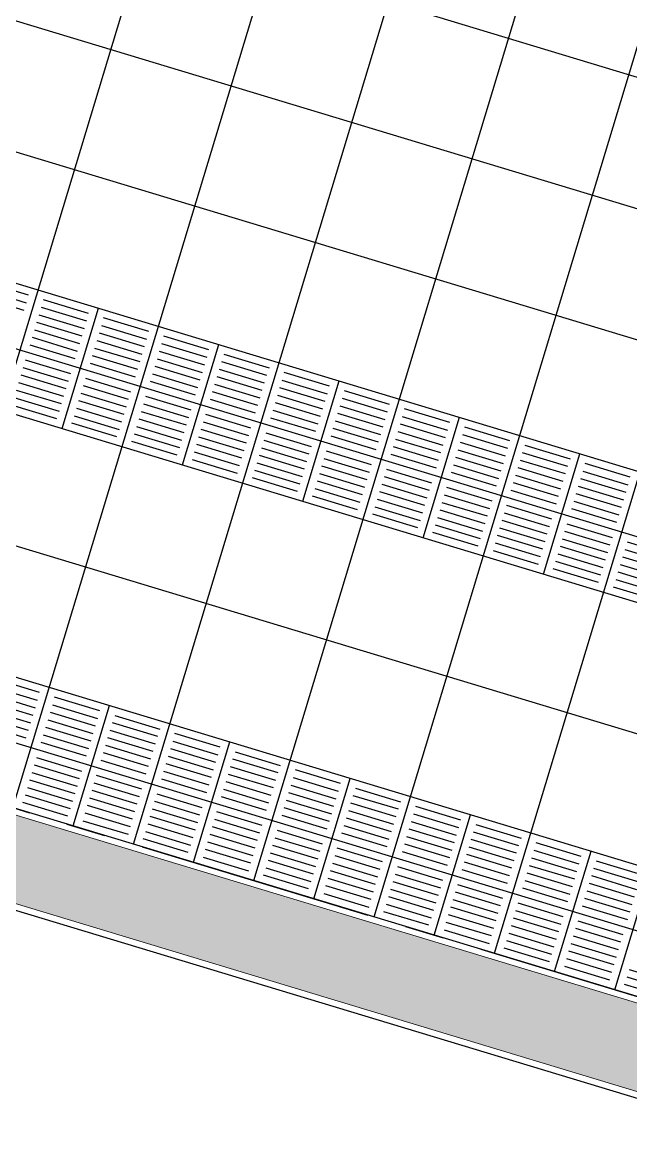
# Model space of a CAD drawing. Header units: inches. Extents: x -309 to 190, y -1585 to -1350.
# Drawn here: x -201.389 to -199.453, y -1377.173 to -1373.643 of the extents above; entities that cross this region are included whole.
import ezdxf

# ---------------------------------------------------------------- set-up
doc = ezdxf.new("R2010")
doc.units = ezdxf.units.IN
doc.header["$MEASUREMENT"] = 0
doc.linetypes.add('CENTER2', pattern=[1.125, 0.75, -0.125, 0.125, -0.125])
doc.linetypes.add('HIDDEN', pattern=[0.375, 0.25, -0.125])
for name, color, linetype in [('CIEGOS', 9, 'CONTINUOUS'), ('DET', 9, 'CONTINUOUS'), ('lm', 9, 'HIDDEN'), ('NO VIDENTES', 9, 'CONTINUOUS'), ('REVOQUE', 9, 'CONTINUOUS')]:
    doc.layers.add(name, color=color, linetype=linetype)
doc.layers.add('MURO 27', color=9, linetype='CONTINUOUS', lineweight=9)

msp = doc.modelspace()

# ---------------------------------------------------------------- hatches: boundary and pattern name
at = {"layer": 'MURO 27'}
h = msp.add_hatch(color=256, dxfattribs=at)
h.paths.add_polyline_path([(-206.8918, -1375.3082), (-211.4118, -1375.3082), (-211.4118, -1375.5782), (-208.6918, -1375.5782), (-208.6918, -1379.1682), (-208.4218, -1379.1682), (-208.4218, -1375.5782), (-206.8918, -1375.5782)])
h.paths.add_polyline_path([(-204.0482, -1375.6497), (-204.3067, -1375.5715), (-204.5294, -1376.3082), (-206.1218, -1376.3082), (-206.1218, -1375.3082), (-206.6218, -1375.3082), (-206.6218, -1375.5782), (-206.3918, -1375.5782), (-206.3918, -1376.3082), (-206.6218, -1376.3082), (-206.6218, -1375.9682), (-206.8918, -1375.9682), (-206.8918, -1378.8982), (-207.5818, -1378.8982), (-207.5818, -1379.1682), (-206.8918, -1379.1682), (-206.8918, -1378.9882), (-206.6218, -1378.9882), (-206.6218, -1376.5782), (-204.329, -1376.5782)])
h.paths.add_polyline_path([(-203.7499, -1375.4578), (-203.8281, -1375.7163), (-192.2851, -1379.2072), (-192.2851, -1379.1382), (-192.2261, -1378.943)])
h.paths.add_polyline_path([(-191.707, -1379.0999), (-191.7851, -1379.3584), (-184.6557, -1381.5145), (-184.5775, -1381.2561)])
h.paths.add_polyline_path([(-184.2118, -1381.8667), (-184.4818, -1381.8667), (-184.4818, -1383.6882), (-184.2118, -1383.6882)])
h.paths.add_polyline_path([(-184.2118, -1383.8882), (-184.4818, -1383.8882), (-184.4818, -1389.5882), (-184.2118, -1389.5882)])
h.paths.add_polyline_path([(-184.2118, -1389.7882), (-184.4818, -1389.7882), (-184.4818, -1395.4882), (-184.2118, -1395.4882)])
h.paths.add_polyline_path([(-184.2118, -1395.6882), (-184.4818, -1395.6882), (-184.4818, -1398.7382), (-184.2118, -1398.7382)])
h.paths.add_polyline_path([(-184.2118, -1399.9782), (-184.4818, -1399.9782), (-184.4818, -1401.2382), (-184.2118, -1401.2382)])
h.paths.add_polyline_path([(-184.2118, -1413.5382), (-184.4818, -1413.5382), (-184.4818, -1419.1182), (-184.2118, -1419.1182)])
h.paths.add_polyline_path([(-184.2118, -1410.6582), (-184.4818, -1410.6582), (-184.4818, -1410.8982), (-184.2118, -1410.8982)])
h.paths.add_polyline_path([(-199.2985, -1419.1182), (-206.0818, -1419.1182), (-206.0818, -1419.3882), (-199.2985, -1419.3882)])
h.paths.add_polyline_path([(-207.1218, -1419.1182), (-234.1018, -1419.1182), (-234.1018, -1419.3882), (-207.1218, -1419.3882)])
h.paths.add_polyline_path([(-192.0152, -1419.1182), (-198.7985, -1419.1182), (-198.7985, -1419.3882), (-192.0152, -1419.3882)])
h.paths.add_polyline_path([(-184.7118, -1419.1182), (-191.5152, -1419.1182), (-191.5152, -1419.3882), (-184.7118, -1419.3882)])
h.paths.add_polyline_path([(-234.3318, -1413.5382), (-234.6018, -1413.5382), (-234.6018, -1419.1182), (-234.3318, -1419.1182)])
h.paths.add_polyline_path([(-234.3318, -1407.6382), (-234.6018, -1407.6382), (-234.6018, -1413.0382), (-234.3318, -1413.0382)])
h.paths.add_polyline_path([(-234.3318, -1401.7382), (-234.6018, -1401.7382), (-234.6018, -1407.1382), (-234.3318, -1407.1382)])
h.paths.add_polyline_path([(-234.3318, -1398.0282), (-234.6018, -1398.0282), (-234.6018, -1401.2382), (-234.3318, -1401.2382)])
h.paths.add_polyline_path([(-234.3318, -1384.0382), (-234.6018, -1384.0382), (-234.6018, -1389.4382), (-234.3318, -1389.4382)])
h.paths.add_polyline_path([(-234.3318, -1389.9382), (-234.6018, -1389.9382), (-234.6018, -1395.3382), (-234.3318, -1395.3382)])
h.paths.add_polyline_path([(-234.3318, -1379.3782), (-234.6018, -1379.3782), (-234.6018, -1382.0482), (-234.3318, -1382.0482)])
h.paths.add_polyline_path([(-234.3318, -1382.5882), (-234.6018, -1382.5882), (-234.6018, -1383.5382), (-234.3318, -1383.5382)])
h.paths.add_polyline_path([(-206.6218, -1389.9382), (-206.8918, -1389.9382), (-206.8918, -1395.3382), (-206.6218, -1395.3382)])
h.paths.add_polyline_path([(-206.6218, -1384.0382), (-206.8918, -1384.0382), (-206.8918, -1389.4382), (-206.6218, -1389.4382)])
h.paths.add_polyline_path([(-206.6218, -1379.4882), (-206.8918, -1379.4882), (-206.8918, -1383.5382), (-206.6218, -1383.5382)])
h.paths.add_polyline_path([(-206.6218, -1398.0282), (-206.8918, -1398.0282), (-206.8918, -1401.2382), (-206.6218, -1401.2382)])
h.paths.add_polyline_path([(-206.6218, -1401.7382), (-206.8918, -1401.7382), (-206.8918, -1407.1382), (-206.6218, -1407.1382)])
h.paths.add_polyline_path([(-206.6218, -1407.6382), (-206.8918, -1407.6382), (-206.8918, -1407.7482), (-206.6218, -1407.7482)])

# ---------------------------------------------------------------- linework, layer by layer
at = {"layer": 'CIEGOS'}
for points in [[(-204.0052, -1373.6882), (-171.8211, -1383.4215)], [(-204.0644, -1374.0882), (-172.0635, -1383.7661)], [(-204.1827, -1374.8882), (-172.5483, -1384.4553)]]:
    msp.add_lwpolyline(points, dxfattribs=at)
at = {"layer": 'DET'}
for points in [[(-201.801, -1376.0263), (-200.6865, -1372.3412)], [(-201.4182, -1376.1421), (-200.3037, -1372.457)], [(-203.8277, -1372.4882), (-171.094, -1382.3877)], [(-201.0353, -1376.2579), (-199.9208, -1372.5728)], [(-200.6524, -1376.3737), (-199.5379, -1372.6886)], [(-200.2695, -1376.4895), (-199.155, -1372.8043)], [(-203.8883, -1372.8882), (-171.336, -1382.7329)], [(-199.8867, -1376.6053), (-198.7722, -1372.9201)], [(-199.5038, -1376.7211), (-198.3893, -1373.0359)], [(-203.946, -1373.2882), (-171.5788, -1383.0769)], [(-204.0348, -1373.8882), (-171.9423, -1383.5938)], [(-204.1235, -1374.4882), (-172.3059, -1384.1107)], [(-201.2622, -1374.9356), (-201.1464, -1374.5527)], [(-200.8793, -1375.0514), (-200.7635, -1374.6685)], [(-200.4965, -1375.1672), (-200.3807, -1374.7843)], [(-200.1136, -1375.283), (-199.9978, -1374.9001)], [(-199.7307, -1375.3988), (-199.6149, -1375.0159)], [(-204.2123, -1375.0882), (-172.6803, -1384.6243)], [(-201.2267, -1376.2), (-201.1109, -1375.8172)], [(-200.8438, -1376.3158), (-200.7281, -1375.9329)], [(-200.461, -1376.4316), (-200.3452, -1376.0487)], [(-200.0781, -1376.5474), (-199.9623, -1376.1645)], [(-199.6952, -1376.6632), (-199.5794, -1376.2803)]]:
    msp.add_lwpolyline(points, dxfattribs=at)
at = {"layer": 'lm', "linetype": 'CENTER2'}
msp.add_lwpolyline([(-206.3913, -1374.6381), (-171.2368, -1385.2698)], dxfattribs=at)
at = {"layer": 'MURO 27'}
for points in [[(-206.6218, -1375.3082), (-206.1218, -1375.3082), (-206.1218, -1376.3082), (-204.5294, -1376.3082), (-204.2285, -1375.3131), (-184.5775, -1381.2561)], [(-206.6218, -1376.5782), (-204.329, -1376.5782), (-204.0482, -1375.6497), (-184.6557, -1381.5145)]]:
    msp.add_lwpolyline(points, dxfattribs=at)
at = {"layer": 'NO VIDENTES'}
for p, q in [((-201.369, -1374.5115), (-201.5126, -1374.4681)), ((-201.5271, -1374.516), (-201.3835, -1374.5594)), ((-201.5198, -1374.492), (-201.3763, -1374.5355)), ((-201.3284, -1374.5499), (-201.1848, -1374.5934)), ((-201.1776, -1374.5694), (-201.3212, -1374.526)), ((-201.3356, -1374.5739), (-201.1921, -1374.6173)), ((-200.9861, -1374.6273), (-201.1297, -1374.5839)), ((-201.3501, -1374.6217), (-201.2065, -1374.6651)), ((-201.3429, -1374.5978), (-201.1993, -1374.6412)), ((-201.137, -1374.6078), (-200.9934, -1374.6512)), ((-201.3573, -1374.6456), (-201.2138, -1374.6891)), ((-201.1514, -1374.6557), (-201.0079, -1374.6991)), ((-201.1442, -1374.6318), (-201.0006, -1374.6752)), ((-200.7947, -1374.6852), (-200.9383, -1374.6418)), ((-201.3646, -1374.6696), (-201.221, -1374.713)), ((-201.1587, -1374.6796), (-201.0151, -1374.723)), ((-200.9528, -1374.6897), (-200.8092, -1374.7331)), ((-200.9455, -1374.6657), (-200.8019, -1374.7091)), ((-201.3791, -1374.7174), (-201.2355, -1374.7609)), ((-201.1731, -1374.7275), (-201.0296, -1374.7709)), ((-201.1659, -1374.7035), (-201.0223, -1374.747)), ((-200.96, -1374.7136), (-200.8164, -1374.757)), ((-200.6105, -1374.767), (-200.7541, -1374.7236)), ((-200.7469, -1374.6997), (-200.6033, -1374.7431)), ((-201.3863, -1374.7414), (-201.2427, -1374.7848)), ((-200.9745, -1374.7614), (-200.8309, -1374.8049)), ((-200.9672, -1374.7375), (-200.8237, -1374.7809)), ((-200.6177, -1374.791), (-200.7613, -1374.7475)), ((-200.4118, -1374.801), (-200.5554, -1374.7576)), ((-201.4008, -1374.7892), (-201.2572, -1374.8326)), ((-201.3935, -1374.7653), (-201.25, -1374.8087)), ((-201.1876, -1374.7753), (-201.044, -1374.8188)), ((-200.9817, -1374.7854), (-200.8381, -1374.8288)), ((-200.6322, -1374.8388), (-200.7758, -1374.7954)), ((-200.625, -1374.8149), (-200.7686, -1374.7715)), ((-200.5627, -1374.7815), (-200.4191, -1374.8249)), ((-201.408, -1374.8132), (-201.2644, -1374.8566)), ((-201.2021, -1374.8232), (-201.0585, -1374.8666)), ((-201.1949, -1374.7993), (-201.0513, -1374.8427)), ((-200.9962, -1374.8332), (-200.8526, -1374.8766)), ((-200.6395, -1374.8628), (-200.783, -1374.8193)), ((-200.5771, -1374.8294), (-200.4335, -1374.8728)), ((-200.5699, -1374.8054), (-200.4263, -1374.8489)), ((-200.2204, -1374.8589), (-200.364, -1374.8155)), ((-201.2789, -1374.9044), (-201.4225, -1374.861)), ((-201.4152, -1374.8371), (-201.2717, -1374.8805)), ((-201.2093, -1374.8471), (-201.0658, -1374.8905)), ((-201.0034, -1374.8572), (-200.8598, -1374.9006)), ((-200.6467, -1374.8867), (-200.7903, -1374.8433)), ((-200.5844, -1374.8533), (-200.4408, -1374.8967)), ((-200.3785, -1374.8633), (-200.2349, -1374.9068)), ((-200.3712, -1374.8394), (-200.2276, -1374.8828)), ((-201.2238, -1374.895), (-201.0802, -1374.9384)), ((-201.2166, -1374.8711), (-201.073, -1374.9145)), ((-201.0107, -1374.8811), (-200.8671, -1374.9245)), ((-200.6612, -1374.9345), (-200.8047, -1374.8911)), ((-200.5988, -1374.9012), (-200.4553, -1374.9446)), ((-200.5916, -1374.8772), (-200.448, -1374.9207)), ((-200.3857, -1374.8873), (-200.2421, -1374.9307)), ((-200.1798, -1374.8973), (-200.0362, -1374.9407)), ((-200.029, -1374.9168), (-200.1725, -1374.8734)), ((-201.0875, -1374.9623), (-201.231, -1374.9189)), ((-201.0251, -1374.9289), (-200.8816, -1374.9724)), ((-201.0179, -1374.905), (-200.8743, -1374.9484)), ((-200.6756, -1374.9824), (-200.8192, -1374.939)), ((-200.6684, -1374.9585), (-200.812, -1374.9151)), ((-200.4002, -1374.9351), (-200.2566, -1374.9785)), ((-200.3929, -1374.9112), (-200.2494, -1374.9546)), ((-200.187, -1374.9212), (-200.0434, -1374.9647)), ((-199.8375, -1374.9747), (-199.9811, -1374.9313)), ((-201.0324, -1374.9529), (-200.8888, -1374.9963)), ((-200.6829, -1375.0063), (-200.8265, -1374.9629)), ((-200.6205, -1374.9729), (-200.477, -1375.0164)), ((-200.6133, -1374.949), (-200.4697, -1374.9924)), ((-200.4074, -1374.9591), (-200.2638, -1375.0025)), ((-200.2015, -1374.9691), (-200.0579, -1375.0125)), ((-200.1943, -1374.9452), (-200.0507, -1374.9886)), ((-199.9883, -1374.9552), (-199.8448, -1374.9986)), ((-200.896, -1375.0202), (-201.0396, -1374.9768)), ((-200.6901, -1375.0303), (-200.8337, -1374.9868)), ((-200.6278, -1374.9969), (-200.4842, -1375.0403)), ((-200.4219, -1375.0069), (-200.2783, -1375.0503)), ((-200.2087, -1374.993), (-200.0652, -1375.0364)), ((-200.0028, -1375.0031), (-199.8592, -1375.0465)), ((-199.9956, -1374.9791), (-199.852, -1375.0226)), ((-199.7897, -1374.9892), (-199.6461, -1375.0326)), ((-200.8482, -1375.0347), (-200.7046, -1375.0781)), ((-200.6974, -1375.0542), (-200.8409, -1375.0108)), ((-200.6423, -1375.0447), (-200.4987, -1375.0882)), ((-200.635, -1375.0208), (-200.4914, -1375.0642)), ((-200.4291, -1375.0308), (-200.2855, -1375.0743)), ((-200.216, -1375.017), (-200.0724, -1375.0604)), ((-200.0101, -1375.027), (-199.8665, -1375.0704)), ((-199.6606, -1375.0804), (-199.8041, -1375.037)), ((-199.6533, -1375.0565), (-199.7969, -1375.0131)), ((-200.6495, -1375.0687), (-200.5059, -1375.1121)), ((-200.4436, -1375.0787), (-200.3, -1375.1221)), ((-200.4363, -1375.0548), (-200.2928, -1375.0982)), ((-200.2304, -1375.0648), (-200.0869, -1375.1082)), ((-200.0245, -1375.0748), (-199.881, -1375.1183)), ((-200.0173, -1375.0509), (-199.8737, -1375.0943)), ((-199.6678, -1375.1044), (-199.8114, -1375.061)), ((-199.6055, -1375.071), (-199.4619, -1375.1144)), ((-199.4547, -1375.0905), (-199.5982, -1375.0471)), ((-200.5132, -1375.136), (-200.6567, -1375.0926)), ((-200.4508, -1375.1026), (-200.3072, -1375.1461)), ((-200.2449, -1375.1127), (-200.1013, -1375.1561)), ((-200.2377, -1375.0887), (-200.0941, -1375.1322)), ((-199.6823, -1375.1522), (-199.8259, -1375.1088)), ((-199.675, -1375.1283), (-199.8186, -1375.0849)), ((-199.6127, -1375.0949), (-199.4691, -1375.1383)), ((-200.3217, -1375.1939), (-200.4653, -1375.1505)), ((-200.4581, -1375.1266), (-200.3145, -1375.17)), ((-200.2521, -1375.1366), (-200.1086, -1375.18)), ((-200.0462, -1375.1466), (-199.9027, -1375.1901)), ((-200.039, -1375.1227), (-199.8954, -1375.1661)), ((-199.6895, -1375.1762), (-199.8331, -1375.1327)), ((-199.6272, -1375.1428), (-199.4836, -1375.1862)), ((-199.6199, -1375.1189), (-199.4764, -1375.1623)), ((-200.2666, -1375.1845), (-200.123, -1375.2279)), ((-200.2594, -1375.1605), (-200.1158, -1375.204)), ((-200.0535, -1375.1706), (-199.9099, -1375.214)), ((-199.704, -1375.224), (-199.8476, -1375.1806)), ((-199.6344, -1375.1667), (-199.4908, -1375.2101)), ((-200.1303, -1375.2518), (-200.2739, -1375.2084)), ((-200.0679, -1375.2184), (-199.9244, -1375.2618)), ((-200.0607, -1375.1945), (-199.9171, -1375.2379)), ((-199.7112, -1375.248), (-199.8548, -1375.2045)), ((-199.6417, -1375.1906), (-199.4981, -1375.2341)), ((-200.0752, -1375.2424), (-199.9316, -1375.2858)), ((-199.7257, -1375.2958), (-199.8693, -1375.2524)), ((-199.7185, -1375.2719), (-199.862, -1375.2285)), ((-199.6561, -1375.2385), (-199.5126, -1375.2819)), ((-199.9388, -1375.3097), (-200.0824, -1375.2663)), ((-199.7329, -1375.3197), (-199.8765, -1375.2763)), ((-199.6706, -1375.2864), (-199.527, -1375.3298)), ((-199.6634, -1375.2624), (-199.5198, -1375.3058)), ((-199.891, -1375.3242), (-199.7474, -1375.3676)), ((-199.7402, -1375.3437), (-199.8837, -1375.3003)), ((-199.6778, -1375.3103), (-199.5343, -1375.3537)), ((-199.4719, -1375.3203), (-199.3284, -1375.3637)), ((-199.4647, -1375.2964), (-199.3211, -1375.3398)), ((-199.6923, -1375.3581), (-199.5487, -1375.4016)), ((-199.6851, -1375.3342), (-199.5415, -1375.3776)), ((-199.4792, -1375.3443), (-199.3356, -1375.3877)), ((-199.556, -1375.4255), (-199.6995, -1375.3821)), ((-199.4936, -1375.3921), (-199.3501, -1375.4355)), ((-199.4864, -1375.3682), (-199.3428, -1375.4116)), ((-199.5009, -1375.416), (-199.3573, -1375.4595)), ((-199.3645, -1375.4834), (-199.5081, -1375.44)), ((-201.3335, -1375.7759), (-201.4771, -1375.7325)), ((-201.4916, -1375.7804), (-201.348, -1375.8238)), ((-201.4843, -1375.7564), (-201.3408, -1375.7999)), ((-201.4988, -1375.8043), (-201.3552, -1375.8477)), ((-201.2929, -1375.8143), (-201.1493, -1375.8578)), ((-201.1421, -1375.8338), (-201.2857, -1375.7904)), ((-201.5133, -1375.8522), (-201.3697, -1375.8956)), ((-201.506, -1375.8282), (-201.3625, -1375.8717)), ((-201.3001, -1375.8383), (-201.1566, -1375.8817)), ((-201.0942, -1375.8483), (-200.9507, -1375.8917)), ((-201.5205, -1375.8761), (-201.3769, -1375.9195)), ((-201.3146, -1375.8861), (-201.171, -1375.9296)), ((-201.3074, -1375.8622), (-201.1638, -1375.9056)), ((-200.9579, -1375.9157), (-201.1015, -1375.8722)), ((-201.3218, -1375.9101), (-201.1783, -1375.9535)), ((-200.9724, -1375.9635), (-201.1159, -1375.9201)), ((-200.9651, -1375.9396), (-201.1087, -1375.8962)), ((-200.7592, -1375.9496), (-200.9028, -1375.9062)), ((-201.3291, -1375.934), (-201.1855, -1375.9774)), ((-200.9796, -1375.9874), (-201.1232, -1375.944)), ((-200.9173, -1375.9541), (-200.7737, -1375.9975)), ((-200.91, -1375.9301), (-200.7665, -1375.9736)), ((-201.3436, -1375.9818), (-201.2, -1376.0253)), ((-200.9941, -1376.0353), (-201.1376, -1375.9919)), ((-200.9868, -1376.0114), (-201.1304, -1375.968)), ((-200.9245, -1375.978), (-200.7809, -1376.0214)), ((-200.575, -1376.0315), (-200.7186, -1375.988)), ((-200.7114, -1375.9641), (-200.5678, -1376.0075)), ((-201.358, -1376.0297), (-201.2145, -1376.0731)), ((-201.3508, -1376.0058), (-201.2072, -1376.0492)), ((-200.939, -1376.0259), (-200.7954, -1376.0693)), ((-200.9317, -1376.0019), (-200.7882, -1376.0453)), ((-200.5823, -1376.0554), (-200.7258, -1376.012)), ((-200.3763, -1376.0654), (-200.5199, -1376.022)), ((-201.3653, -1376.0536), (-201.2217, -1376.0971)), ((-201.0158, -1376.1071), (-201.1594, -1376.0637)), ((-201.0085, -1376.0832), (-201.1521, -1376.0397)), ((-200.9462, -1376.0498), (-200.8026, -1376.0932)), ((-200.5967, -1376.1032), (-200.7403, -1376.0598)), ((-200.5895, -1376.0793), (-200.7331, -1376.0359)), ((-200.5272, -1376.0459), (-200.3836, -1376.0893)), ((-201.3797, -1376.1015), (-201.2362, -1376.1449)), ((-201.3725, -1376.0776), (-201.2289, -1376.121)), ((-201.023, -1376.131), (-201.1666, -1376.0876)), ((-200.9607, -1376.0976), (-200.8171, -1376.1411)), ((-200.604, -1376.1272), (-200.7475, -1376.0837)), ((-200.5416, -1376.0938), (-200.3981, -1376.1372)), ((-200.5344, -1376.0699), (-200.3908, -1376.1133)), ((-200.1921, -1376.1472), (-200.3357, -1376.1038)), ((-200.3285, -1376.0799), (-200.1849, -1376.1233)), ((-201.2434, -1376.1688), (-201.387, -1376.1254)), ((-201.0375, -1376.1789), (-201.1811, -1376.1355)), ((-201.0303, -1376.155), (-201.1738, -1376.1115)), ((-200.9679, -1376.1216), (-200.8243, -1376.165)), ((-200.6112, -1376.1511), (-200.7548, -1376.1077)), ((-200.5489, -1376.1177), (-200.4053, -1376.1611)), ((-200.1994, -1376.1712), (-200.343, -1376.1278)), ((-199.9935, -1376.1812), (-200.137, -1376.1378)), ((-201.0447, -1376.2028), (-201.1883, -1376.1594)), ((-200.9824, -1376.1694), (-200.8388, -1376.2129)), ((-200.9752, -1376.1455), (-200.8316, -1376.1889)), ((-200.6257, -1376.199), (-200.7692, -1376.1555)), ((-200.5633, -1376.1656), (-200.4198, -1376.209)), ((-200.5561, -1376.1416), (-200.4125, -1376.1851)), ((-200.2066, -1376.1951), (-200.3502, -1376.1517)), ((-200.1443, -1376.1617), (-200.0007, -1376.2051)), ((-201.1955, -1376.1833), (-201.052, -1376.2267)), ((-200.9896, -1376.1934), (-200.8461, -1376.2368)), ((-200.6401, -1376.2468), (-200.7837, -1376.2034)), ((-200.6329, -1376.2229), (-200.7765, -1376.1795)), ((-200.2211, -1376.243), (-200.3647, -1376.1995)), ((-200.2139, -1376.219), (-200.3574, -1376.1756)), ((-200.1588, -1376.2096), (-200.0152, -1376.253)), ((-200.1515, -1376.1856), (-200.0079, -1376.2291)), ((-199.9456, -1376.1957), (-199.802, -1376.2391)), ((-200.8605, -1376.2846), (-201.0041, -1376.2412)), ((-200.9969, -1376.2173), (-200.8533, -1376.2607)), ((-200.6474, -1376.2707), (-200.791, -1376.2273)), ((-200.5851, -1376.2374), (-200.4415, -1376.2808)), ((-200.5778, -1376.2134), (-200.4342, -1376.2569)), ((-200.2283, -1376.2669), (-200.3719, -1376.2235)), ((-200.166, -1376.2335), (-200.0224, -1376.2769)), ((-199.8165, -1376.287), (-199.9601, -1376.2435)), ((-199.8093, -1376.263), (-199.9528, -1376.2196)), ((-200.6619, -1376.3186), (-200.8054, -1376.2752)), ((-200.6546, -1376.2947), (-200.7982, -1376.2513)), ((-200.5923, -1376.2613), (-200.4487, -1376.3047)), ((-200.2428, -1376.3147), (-200.3864, -1376.2713)), ((-200.1805, -1376.2814), (-200.0369, -1376.3248)), ((-200.1732, -1376.2574), (-200.0297, -1376.3009)), ((-199.8237, -1376.3109), (-199.9673, -1376.2675)), ((-199.7614, -1376.2775), (-199.6178, -1376.3209)), ((-199.6106, -1376.297), (-199.7542, -1376.2536)), ((-200.8127, -1376.2991), (-200.6691, -1376.3425)), ((-200.6068, -1376.3092), (-200.4632, -1376.3526)), ((-200.5995, -1376.2852), (-200.4559, -1376.3286)), ((-200.25, -1376.3387), (-200.3936, -1376.2953)), ((-199.8382, -1376.3588), (-199.9818, -1376.3153)), ((-199.831, -1376.3348), (-199.9746, -1376.2914)), ((-199.7686, -1376.3014), (-199.6251, -1376.3449)), ((-199.5627, -1376.3115), (-199.4192, -1376.3549)), ((-200.614, -1376.3331), (-200.4704, -1376.3765)), ((-200.2645, -1376.3865), (-200.4081, -1376.3431)), ((-200.2573, -1376.3626), (-200.4009, -1376.3192)), ((-200.1949, -1376.3292), (-200.0514, -1376.3726)), ((-199.8455, -1376.3827), (-199.989, -1376.3393)), ((-199.7831, -1376.3493), (-199.6395, -1376.3927)), ((-199.7759, -1376.3254), (-199.6323, -1376.3688)), ((-199.4264, -1376.3788), (-199.57, -1376.3354)), ((-200.4777, -1376.4004), (-200.6212, -1376.357)), ((-200.2717, -1376.4105), (-200.4153, -1376.367)), ((-200.2094, -1376.3771), (-200.0658, -1376.4205)), ((-200.2022, -1376.3532), (-200.0586, -1376.3966)), ((-199.8599, -1376.4305), (-200.0035, -1376.3871)), ((-199.7904, -1376.3732), (-199.6468, -1376.4166)), ((-199.4409, -1376.4267), (-199.5844, -1376.3833)), ((-199.4336, -1376.4028), (-199.5772, -1376.3593)), ((-200.4298, -1376.4149), (-200.2862, -1376.4583)), ((-200.279, -1376.4344), (-200.4226, -1376.391)), ((-200.2167, -1376.401), (-200.0731, -1376.4444)), ((-199.8672, -1376.4545), (-200.0107, -1376.411)), ((-199.7976, -1376.3972), (-199.654, -1376.4406)), ((-199.4481, -1376.4506), (-199.5917, -1376.4072)), ((-200.2311, -1376.4489), (-200.0875, -1376.4923)), ((-200.2239, -1376.4249), (-200.0803, -1376.4684)), ((-199.8744, -1376.4784), (-200.018, -1376.435)), ((-199.8121, -1376.445), (-199.6685, -1376.4884)), ((-199.4626, -1376.4985), (-199.6062, -1376.4551)), ((-199.4553, -1376.4745), (-199.5989, -1376.4311)), ((-200.0948, -1376.5162), (-200.2384, -1376.4728)), ((-199.8889, -1376.5263), (-200.0325, -1376.4828)), ((-199.8816, -1376.5023), (-200.0252, -1376.4589)), ((-199.8265, -1376.4929), (-199.683, -1376.5363)), ((-199.8193, -1376.4689), (-199.6757, -1376.5124)), ((-199.8961, -1376.5502), (-200.0397, -1376.5068)), ((-199.8338, -1376.5168), (-199.6902, -1376.5602)), ((-199.4843, -1376.5703), (-199.6279, -1376.5268)), ((-199.4771, -1376.5463), (-199.6206, -1376.5029)), ((-200.0469, -1376.5307), (-199.9033, -1376.5741)), ((-199.841, -1376.5407), (-199.6974, -1376.5842)), ((-199.4915, -1376.5942), (-199.6351, -1376.5508)), ((-199.7119, -1376.632), (-199.8555, -1376.5886)), ((-199.8483, -1376.5647), (-199.7047, -1376.6081)), ((-199.506, -1376.6421), (-199.6496, -1376.5986)), ((-199.4988, -1376.6181), (-199.6423, -1376.5747)), ((-199.5132, -1376.666), (-199.6568, -1376.6226)), ((-199.6641, -1376.6465), (-199.5205, -1376.6899)), ((-199.4581, -1376.6565), (-199.3146, -1376.6999)), ((-199.329, -1376.7478), (-199.4726, -1376.7044)), ((-199.4654, -1376.6805), (-199.3218, -1376.7239))]:
    msp.add_line(p, q, dxfattribs=at)
at = {"layer": 'REVOQUE'}
for points in [[(-206.6018, -1375.2882), (-206.1018, -1375.2882), (-206.1018, -1376.2882), (-204.5443, -1376.2882), (-204.2418, -1375.2882), (-184.1918, -1381.3518)], [(-206.6018, -1376.5982), (-204.3142, -1376.5982), (-204.0349, -1375.6746), (-184.5018, -1381.5819)]]:
    msp.add_lwpolyline(points, dxfattribs=at)

doc.saveas('drawing.dxf')
